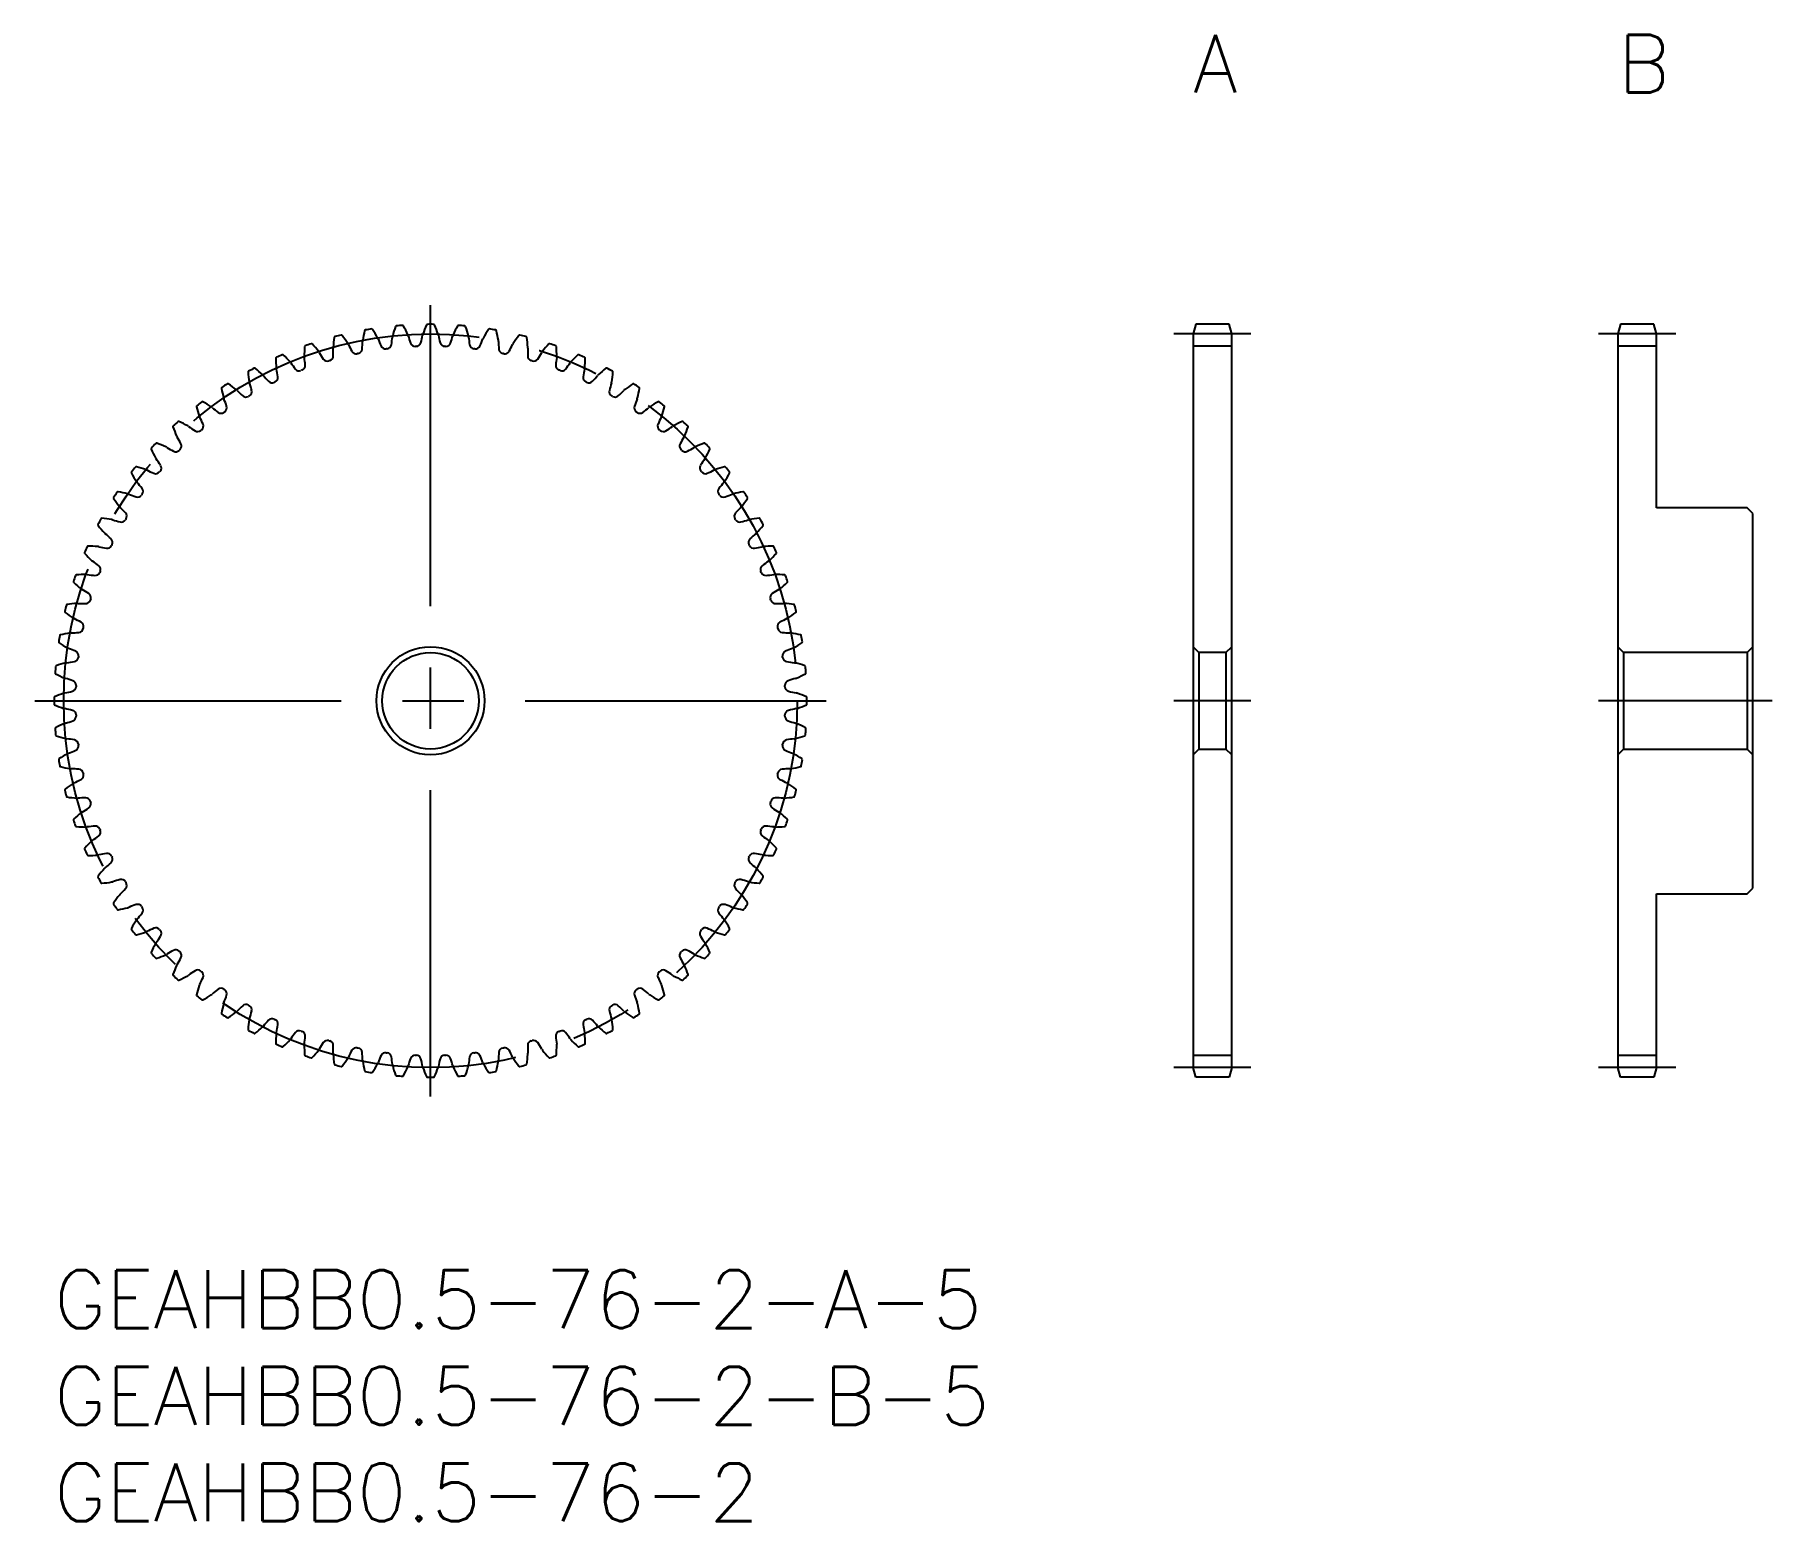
# Model space of a CAD drawing. Extents: x -1 to 89, y -13 to 64.
import ezdxf

# ---------------------------------------------------------------- set-up
doc = ezdxf.new("R2010")
doc.units = 0
doc.header["$LTSCALE"] = 0.5
doc.linetypes.add('CENTER', pattern=[50.8, 31.75, -6.35, 6.35, -6.35])
for name, color, linetype in [('MSM_CENTER', 1, 'CENTER'), ('MSM_CONTINUOUS', 7, 'CONTINUOUS'), ('MSM_PART_NUMBER', 7, 'CONTINUOUS')]:
    doc.layers.add(name, color=color, linetype=linetype)
doc.styles.get("Standard").update_dxf_attribs({"font": 'txt.shx', "height": 3, "bigfont": 'bigfont.shx'})

# ---------------------------------------------------------------- blocks, each defined once
blk = doc.blocks.new('*U2')
at = {"layer": 'MSM_PART_NUMBER'}
blk.add_text('GEAHBB0.5-76-2-A-5', height=3, dxfattribs=at).set_placement((0, -3))
blk = doc.blocks.new('*U3')
at = {"layer": 'MSM_PART_NUMBER'}
blk.add_text('GEAHBB0.5-76-2-B-5', height=3, dxfattribs=at).set_placement((0, -8))
blk = doc.blocks.new('*U4')
at = {"layer": 'MSM_PART_NUMBER'}
blk.add_text('GEAHBB0.5-76-2', height=3, dxfattribs=at).set_placement((0, -13))
blk = doc.blocks.new('*U5')
at = {"layer": 'MSM_PART_NUMBER'}
blk.add_text('A', height=3, dxfattribs=at).set_placement((59, 61))
blk = doc.blocks.new('*U6')
at = {"layer": 'MSM_PART_NUMBER'}
blk.add_text('B', height=3, dxfattribs=at).set_placement((81, 61))

msp = doc.modelspace()

# ---------------------------------------------------------------- linework, layer by layer
at = {"layer": 'MSM_CENTER'}
for p, q in [((19.5, 9), (19.5, 50)), ((62, 48.5), (58, 48.5)), ((84, 48.5), (80, 48.5)), ((-1, 29.5), (40, 29.5)), ((62, 29.5), (58, 29.5)), ((89, 29.5), (80, 29.5)), ((62, 10.5), (58, 10.5)), ((84, 10.5), (80, 10.5))]:
    msp.add_line(p, q, dxfattribs=at)
msp.add_circle((19.5, 29.5), 19, dxfattribs=at)
at = {"layer": 'MSM_CONTINUOUS'}
for p, q in [((59.134, 49), (59, 48.5)), ((60.866, 49), (59.134, 49)), ((61, 48.5), (60.866, 49)), ((81.134, 49), (81, 48.5)), ((82.866, 49), (81.134, 49)), ((83, 48.5), (82.866, 49)), ((59, 48.5), (59, 10.5)), ((61, 47.875), (59, 47.875)), ((61, 10.5), (61, 48.5)), ((81, 48.5), (81, 10.5)), ((83, 47.875), (81, 47.875)), ((83, 39.5), (83, 48.5)), ((87.7, 39.5), (83, 39.5)), ((88, 39.2), (87.7, 39.5)), ((88, 19.8), (88, 39.2)), ((59, 32.3), (59.3, 32)), ((59.3, 32), (59.3, 27)), ((60.7, 32), (59.3, 32)), ((60.7, 32), (61, 32.3)), ((60.7, 32), (60.7, 27)), ((81, 32.3), (81.3, 32)), ((81.3, 32), (81.3, 27)), ((87.7, 32), (81.3, 32)), ((87.7, 32), (88, 32.3)), ((87.7, 32), (87.7, 27)), ((59.3, 27), (59, 26.7)), ((59.3, 27), (60.7, 27)), ((61, 26.7), (60.7, 27)), ((81.3, 27), (81, 26.7)), ((81.3, 27), (87.7, 27)), ((88, 26.7), (87.7, 27)), ((83, 10.5), (83, 19.5)), ((83, 19.5), (87.7, 19.5)), ((87.7, 19.5), (88, 19.8)), ((61, 11.125), (59, 11.125)), ((83, 11.125), (81, 11.125)), ((59.134, 10), (59, 10.5)), ((60.866, 10), (59.134, 10)), ((61, 10.5), (60.866, 10)), ((81.134, 10), (81, 10.5)), ((82.866, 10), (81.134, 10)), ((83, 10.5), (82.866, 10))]:
    msp.add_line(p, q, dxfattribs=at)
for radius in [2.8, 2.5]:
    msp.add_circle((19.5, 29.5), radius, dxfattribs=at)
for centre, radius, start, end in [((22.235, 47.144), 6.333, 166.06751, 170.6579), ((16.137, 48.657), 0.05, 99.95703, 166.06753), ((19.5, 29.5), 19.5, 98.99034, 99.95703), ((16.461, 48.711), 0.05, 32.87986, 98.99034), ((11.184, 45.3), 6.333, 28.28947, 32.87986), ((23.683, 46.858), 6.333, 161.33067, 165.92105), ((17.73, 48.869), 0.05, 95.22019, 161.33068), ((19.5, 29.5), 19.5, 94.2535, 95.22019), ((18.057, 48.896), 0.05, 28.14302, 94.2535), ((12.517, 45.933), 6.333, 23.55263, 28.14302), ((25.102, 46.453), 6.333, 156.59382, 161.18421), ((19.336, 48.949), 0.05, 90.48335, 156.59384), ((19.5, 29.5), 19.5, 89.51665, 90.48335), ((19.664, 48.949), 0.05, 23.40618, 89.51665), ((13.898, 46.453), 6.333, 18.81579, 23.40618), ((26.483, 45.933), 6.333, 151.85698, 156.44737), ((20.943, 48.896), 0.05, 85.7465, 151.85698), ((19.5, 29.5), 19.5, 84.77981, 85.7465), ((21.27, 48.869), 0.05, 18.66933, 84.77981), ((15.317, 46.858), 6.333, 14.07895, 18.66933), ((27.816, 45.3), 6.333, 147.12014, 151.71053), ((22.539, 48.711), 0.05, 81.00928, 147.12014), ((19.5, 29.5), 19.5, 80.04297, 81.00966), ((22.863, 48.657), 0.05, 13.93249, 80.04297), ((16.765, 47.144), 6.333, 9.3421, 13.93249), ((19.294, 47.354), 6.333, 175.54119, 180.13158), ((13.03, 47.842), 0.05, 109.43071, 175.54121), ((19.5, 29.5), 19.5, 108.46402, 109.43071), ((13.34, 47.949), 0.05, 42.35354, 108.46402), ((8.697, 43.716), 6.333, 37.76316, 42.35354), ((14.87, 47.785), 0.415, 175.39474, 183.46962), ((20.769, 47.31), 6.333, 170.80435, 175.39474), ((8.62, 47.411), 5.846, 359.46948, 3.41663), ((14.566, 48.314), 0.05, 104.69349, 170.80436), ((19.5, 29.5), 19.5, 103.72718, 104.69387), ((14.885, 48.394), 0.05, 37.6167, 103.72718), ((9.907, 44.559), 6.333, 33.02632, 37.6167), ((14.87, 47.785), 0.415, 24.95143, 33.02632), ((20.544, 50.431), 5.846, 205.00442, 208.95157), ((15.709, 47.735), 0.25, 281.74559, 354.73264), ((10.136, 48.249), 5.846, 354.73264, 358.67979), ((16.395, 48.105), 0.415, 170.6579, 178.73278), ((16.395, 48.105), 0.415, 20.21459, 28.28947), ((22.269, 50.273), 5.846, 200.26758, 204.21473), ((17.165, 47.978), 0.25, 204.21472, 277.20177), ((19.5, 29.5), 18.375, 97.00875, 97.20177), ((17.227, 47.986), 0.25, 277.00875, 349.99579), ((11.716, 48.958), 5.846, 349.99579, 353.94295), ((17.942, 48.298), 0.415, 165.92105, 173.99594), ((17.942, 48.298), 0.415, 15.47775, 23.55263), ((23.975, 49.974), 5.846, 195.53074, 199.47789), ((18.699, 48.108), 0.25, 199.47788, 272.46493), ((19.5, 29.5), 18.375, 92.27191, 92.46493), ((18.762, 48.11), 0.25, 272.27191, 345.25895), ((13.35, 49.534), 5.846, 345.25895, 349.2061), ((19.5, 48.362), 0.415, 161.18421, 169.2591), ((19.5, 48.362), 0.415, 10.7409, 18.81579), ((25.65, 49.534), 5.846, 190.7939, 194.74105), ((20.238, 48.11), 0.25, 194.74106, 267.72809), ((19.5, 29.5), 18.375, 87.53507, 87.72809), ((20.301, 48.108), 0.25, 267.53503, 340.52214), ((15.025, 49.974), 5.846, 340.52211, 344.46926), ((21.058, 48.298), 0.415, 156.44737, 164.52225), ((21.058, 48.298), 0.415, 6.00406, 14.07895), ((27.284, 48.958), 5.846, 186.05705, 190.00421), ((21.773, 47.986), 0.25, 190.00418, 262.99125), ((19.5, 29.5), 18.375, 82.79823, 82.99125), ((21.835, 47.978), 0.25, 262.79819, 335.78529), ((16.731, 50.273), 5.846, 335.78527, 339.73242), ((22.605, 48.105), 0.415, 151.71053, 159.78541), ((22.605, 48.105), 0.415, 1.26722, 9.3421), ((28.864, 48.249), 5.846, 181.32021, 185.26736), ((23.291, 47.735), 0.25, 185.26734, 258.25441), ((18.456, 50.431), 5.846, 331.04843, 334.99558), ((24.13, 47.785), 0.415, 146.97368, 155.04857), ((29.093, 44.559), 6.333, 142.3833, 146.97368), ((24.115, 48.394), 0.05, 76.27243, 142.3833), ((19.5, 29.5), 19.5, 75.30613, 76.27282), ((24.434, 48.314), 0.05, 9.19565, 75.30613), ((18.231, 47.31), 6.333, 4.60526, 9.19565), ((30.38, 47.411), 5.846, 176.58337, 180.53052), ((24.13, 47.785), 0.415, 356.53038, 4.60526), ((30.303, 43.716), 6.333, 137.64646, 142.23684), ((25.66, 47.949), 0.05, 71.53598, 137.64646), ((19.5, 29.5), 19.5, 70.56929, 71.53598), ((25.97, 47.842), 0.05, 4.45881, 70.56929), ((19.706, 47.354), 6.333, 359.86842, 4.45881), ((11.537, 47.245), 0.05, 114.16756, 180.27805), ((17.82, 47.276), 6.333, 180.27803, 184.86842), ((19.5, 29.5), 19.5, 113.20086, 114.16756), ((11.838, 47.377), 0.05, 47.09039, 113.20086), ((7.56, 42.775), 6.333, 42.5, 47.09039), ((11.923, 46.773), 0.415, 34.42511, 42.5), ((17.085, 50.317), 5.846, 214.47811, 218.42526), ((12.759, 46.862), 0.25, 291.21928, 4.20632), ((13.375, 47.34), 0.415, 180.13158, 188.20646), ((7.178, 46.452), 5.846, 4.20632, 8.15347), ((13.375, 47.34), 0.415, 29.68827, 37.76316), ((18.812, 50.446), 5.846, 209.74126, 213.68842), ((14.156, 47.342), 0.25, 213.6884, 286.67546), ((19.5, 29.5), 18.375, 106.48244, 106.67546), ((14.216, 47.36), 0.25, 286.48244, 359.46948), ((15.647, 47.722), 0.25, 208.95156, 281.93862), ((19.5, 29.5), 18.375, 101.74559, 101.93862), ((19.5, 29.5), 18.375, 78.06138, 78.25441), ((23.353, 47.722), 0.25, 258.06135, 331.04845), ((24.784, 47.36), 0.25, 180.5305, 253.51756), ((19.5, 29.5), 18.375, 73.32454, 73.51756), ((24.844, 47.342), 0.25, 253.3245, 326.31158), ((20.188, 50.446), 5.846, 326.31158, 330.25874), ((25.625, 47.34), 0.415, 142.23684, 150.31173), ((26.241, 46.862), 0.25, 175.79366, 248.78072), ((31.822, 46.452), 5.846, 171.84653, 175.79368), ((25.625, 47.34), 0.415, 351.79354, 359.86842), ((21.915, 50.317), 5.846, 321.57474, 325.52189), ((27.077, 46.773), 0.415, 137.5, 145.57489), ((31.44, 42.775), 6.333, 132.90961, 137.5), ((27.162, 47.377), 0.05, 66.79914, 132.9096), ((19.5, 29.5), 19.5, 65.83244, 66.79914), ((27.463, 47.245), 0.05, 359.72197, 65.83244), ((21.18, 47.276), 6.333, 355.13158, 359.72197), ((19.5, 29.5), 19.5, 122.67455, 123.64124), ((9, 45.872), 0.05, 56.56407, 122.67455), ((5.537, 40.629), 6.333, 51.97368, 56.56407), ((10.099, 46.527), 0.05, 118.9044, 185.0149), ((16.358, 47.076), 6.333, 185.01488, 189.60526), ((19.5, 29.5), 19.5, 117.93771, 118.9044), ((10.523, 46.089), 0.415, 189.60526, 197.68015), ((4.556, 44.192), 5.846, 13.68, 17.62716), ((10.387, 46.683), 0.05, 51.82723, 117.93771), ((6.504, 41.744), 6.333, 47.23684, 51.82723), ((10.523, 46.089), 0.415, 39.16196, 47.23684), ((15.374, 50.047), 5.846, 219.21495, 223.1621), ((11.292, 46.219), 0.25, 223.16209, 296.14914), ((19.5, 29.5), 18.375, 115.95612, 116.14914), ((11.348, 46.246), 0.25, 295.95612, 8.94316), ((11.923, 46.773), 0.415, 184.86842, 192.94331), ((5.82, 45.376), 5.846, 8.94316, 12.89032), ((12.7, 46.839), 0.25, 218.42525, 291.4123), ((19.5, 29.5), 18.375, 111.21928, 111.4123), ((19.5, 29.5), 18.375, 68.5877, 68.78072), ((26.3, 46.839), 0.25, 248.58766, 321.57477), ((27.652, 46.246), 0.25, 171.05681, 244.04388), ((33.18, 45.376), 5.846, 167.10968, 171.05684), ((27.077, 46.773), 0.415, 347.05669, 355.13158), ((19.5, 29.5), 18.375, 63.85086, 64.04388), ((27.708, 46.219), 0.25, 243.85082, 316.83793), ((23.626, 50.047), 5.846, 316.8379, 320.78505), ((28.477, 46.089), 0.415, 132.76316, 140.83804), ((32.496, 41.744), 6.333, 128.17277, 132.76316), ((28.613, 46.683), 0.05, 62.06191, 128.17276), ((19.5, 29.5), 19.5, 61.0956, 62.06229), ((34.444, 44.192), 5.846, 162.37284, 166.32), ((28.477, 46.089), 0.415, 342.31985, 350.39474), ((22.642, 47.076), 6.333, 350.39474, 354.98512), ((28.901, 46.527), 0.05, 354.98512, 61.0956), ((33.463, 40.629), 6.333, 123.43593, 128.02632), ((30, 45.872), 0.05, 57.32506, 123.43593), ((19.5, 29.5), 19.5, 56.35876, 57.32545), ((8.725, 45.693), 0.05, 123.64124, 189.75173), ((14.917, 46.757), 6.333, 189.75172, 194.34211), ((9.183, 45.291), 0.415, 194.34211, 202.41699), ((3.393, 42.908), 5.846, 18.41685, 22.364), ((9.183, 45.291), 0.415, 43.8988, 51.97368), ((13.691, 49.636), 5.846, 223.95179, 227.89894), ((9.939, 45.484), 0.25, 227.89893, 300.88598), ((19.5, 29.5), 18.375, 120.69296, 120.88598), ((9.993, 45.516), 0.25, 300.69296, 13.68), ((29.007, 45.516), 0.25, 166.31997, 239.30704), ((19.5, 29.5), 18.375, 59.11402, 59.30704), ((29.061, 45.484), 0.25, 239.11398, 312.10106), ((25.309, 49.636), 5.846, 312.10106, 316.04821), ((29.817, 45.291), 0.415, 128.02632, 136.1012), ((35.607, 42.908), 5.846, 157.636, 161.58315), ((29.817, 45.291), 0.415, 337.58301, 345.65789), ((24.083, 46.757), 6.333, 345.65789, 350.24828), ((30.275, 45.693), 0.05, 350.24828, 56.35876), ((7.425, 44.747), 0.05, 128.37808, 194.48857), ((13.508, 46.319), 6.333, 194.48856, 199.07895), ((19.5, 29.5), 19.5, 127.41139, 128.37808), ((7.915, 44.385), 0.415, 199.07895, 207.15383), ((2.341, 41.532), 5.846, 23.15369, 27.10084), ((7.683, 44.949), 0.05, 61.30091, 127.41139), ((4.666, 39.438), 6.333, 56.71053, 61.30091), ((7.915, 44.385), 0.415, 48.63564, 56.71053), ((12.048, 49.087), 5.846, 228.68863, 232.63579), ((8.652, 44.64), 0.25, 232.63577, 305.62283), ((19.5, 29.5), 18.375, 125.42981, 125.62283), ((8.703, 44.676), 0.25, 305.42981, 18.41685), ((30.297, 44.676), 0.25, 161.58313, 234.57019), ((19.5, 29.5), 18.375, 54.37717, 54.57019), ((30.348, 44.64), 0.25, 234.37714, 307.36424), ((26.952, 49.087), 5.846, 307.36422, 311.31137), ((31.085, 44.385), 0.415, 123.28947, 131.36436), ((34.334, 39.438), 6.333, 118.69909, 123.28947), ((36.659, 41.532), 5.846, 152.89916, 156.84631), ((31.317, 44.949), 0.05, 52.58861, 118.69909), ((19.5, 29.5), 19.5, 51.62192, 52.58861), ((31.085, 44.385), 0.415, 332.84617, 340.92105), ((25.492, 46.319), 6.333, 340.92105, 345.51144), ((31.575, 44.747), 0.05, 345.51144, 51.62192), ((6.207, 43.698), 0.05, 133.11492, 199.2254), ((12.14, 45.767), 6.333, 199.2254, 203.81579), ((19.5, 29.5), 19.5, 132.14823, 133.11492), ((6.725, 43.377), 0.415, 203.81579, 211.89067), ((6.448, 43.92), 0.05, 66.03776, 132.14823), ((3.896, 38.179), 6.333, 61.44737, 66.03776), ((6.725, 43.377), 0.415, 53.37248, 61.44737), ((10.456, 48.405), 5.846, 233.42547, 237.37263), ((7.439, 43.692), 0.25, 237.37261, 310.35967), ((19.5, 29.5), 18.375, 130.16665, 130.35967), ((7.487, 43.733), 0.25, 310.16665, 23.15369), ((31.513, 43.733), 0.25, 156.84629, 229.83335), ((19.5, 29.5), 18.375, 49.64033, 49.83335), ((31.561, 43.692), 0.25, 229.6403, 302.62737), ((28.544, 48.405), 5.846, 302.62737, 306.57453), ((32.275, 43.377), 0.415, 118.55263, 126.62752), ((35.104, 38.179), 6.333, 113.96224, 118.55263), ((32.552, 43.92), 0.05, 47.85138, 113.96224), ((19.5, 29.5), 19.5, 46.88508, 47.85177), ((32.275, 43.377), 0.415, 328.10933, 336.18421), ((26.86, 45.767), 6.333, 336.18421, 340.7746), ((32.793, 43.698), 0.05, 340.7746, 46.88508), ((5.08, 42.552), 0.05, 137.85177, 203.96226), ((10.821, 45.104), 6.333, 203.96224, 208.55263), ((19.5, 29.5), 19.5, 136.88508, 137.85177), ((5.302, 42.793), 0.05, 70.7746, 136.88508), ((3.233, 36.86), 6.333, 66.18421, 70.7746), ((5.623, 42.275), 0.415, 58.10933, 66.18421), ((8.926, 47.594), 5.846, 238.16232, 242.10947), ((6.308, 42.648), 0.25, 242.10946, 315.09651), ((1.406, 40.074), 5.846, 27.89053, 31.83768), ((19.5, 29.5), 18.375, 134.90349, 135.09651), ((6.352, 42.692), 0.25, 314.90348, 27.8905), ((32.648, 42.692), 0.25, 152.10945, 225.09651), ((37.594, 40.074), 5.846, 148.16232, 152.10947), ((19.5, 29.5), 18.375, 44.90349, 45.09651), ((32.692, 42.648), 0.25, 224.90345, 297.89053), ((30.074, 47.594), 5.846, 297.89053, 301.83768), ((33.377, 42.275), 0.415, 113.81579, 121.89067), ((35.767, 36.86), 6.333, 109.2254, 113.81579), ((33.698, 42.793), 0.05, 43.11492, 109.2254), ((19.5, 29.5), 19.5, 42.14823, 43.11492), ((28.179, 45.104), 6.333, 331.44737, 336.03776), ((33.92, 42.552), 0.05, 336.03776, 42.14823), ((19.5, 29.5), 19.5, 141.62192, 142.58861), ((4.253, 41.575), 0.05, 75.51144, 141.62192), ((2.681, 35.492), 6.333, 70.92105, 75.51144), ((4.615, 41.085), 0.415, 62.84617, 70.92105), ((7.468, 46.659), 5.846, 242.89916, 246.84631), ((5.623, 42.275), 0.415, 208.55263, 216.62752), ((0.595, 38.544), 5.846, 32.62737, 36.57453), ((5.308, 41.561), 0.25, 319.64032, 32.62734), ((33.692, 41.561), 0.25, 147.3726, 220.35967), ((38.405, 38.544), 5.846, 143.42547, 147.37263), ((33.377, 42.275), 0.415, 323.37248, 331.44737), ((31.532, 46.659), 5.846, 293.15369, 297.10084), ((34.385, 41.085), 0.415, 109.07895, 117.15383), ((36.319, 35.492), 6.333, 104.48856, 109.07895), ((34.747, 41.575), 0.05, 38.3777, 104.48856), ((19.5, 29.5), 19.5, 37.41139, 38.37808), ((4.051, 41.317), 0.05, 142.58861, 208.6991), ((9.562, 44.334), 6.333, 208.69909, 213.28947), ((4.615, 41.085), 0.415, 213.28947, 221.36436), ((-0.087, 36.952), 5.846, 37.36421, 41.31137), ((5.267, 41.513), 0.25, 246.8463, 319.83335), ((19.5, 29.5), 18.375, 139.64033, 139.83335), ((19.5, 29.5), 18.375, 40.16665, 40.35967), ((33.733, 41.513), 0.25, 220.16661, 293.15369), ((39.087, 36.952), 5.846, 138.68863, 142.63578), ((34.385, 41.085), 0.415, 318.63564, 326.71053), ((29.438, 44.334), 6.333, 326.71053, 331.30091), ((34.949, 41.317), 0.05, 331.30091, 37.41139), ((3.128, 40), 0.05, 147.32506, 213.43594), ((19.5, 29.5), 19.5, 146.35876, 147.32545), ((8.371, 43.463), 6.333, 213.43593, 218.02632), ((3.307, 40.275), 0.05, 80.24828, 146.35876), ((2.243, 34.083), 6.333, 75.65789, 80.24828), ((3.709, 39.817), 0.415, 67.58301, 75.6579), ((6.092, 45.607), 5.846, 247.636, 251.58315), ((4.324, 40.297), 0.25, 251.58314, 324.57019), ((19.5, 29.5), 18.375, 144.37717, 144.57019), ((4.36, 40.348), 0.25, 324.37717, 37.36421), ((34.64, 40.348), 0.25, 142.63576, 215.62283), ((19.5, 29.5), 18.375, 35.42981, 35.62283), ((34.676, 40.297), 0.25, 215.42977, 288.41685), ((32.908, 45.607), 5.846, 288.41685, 292.364), ((35.291, 39.817), 0.415, 104.34211, 112.41699), ((36.757, 34.083), 6.333, 99.75172, 104.34211), ((30.629, 43.463), 6.333, 321.97368, 326.56407), ((35.693, 40.275), 0.05, 33.64085, 99.75172), ((19.5, 29.5), 19.5, 32.67455, 33.64124), ((35.872, 40), 0.05, 326.56407, 32.67455), ((19.5, 29.5), 19.5, 151.0956, 152.06229), ((2.473, 38.901), 0.05, 84.98512, 151.0956), ((1.924, 32.642), 6.333, 80.39474, 84.98512), ((2.911, 38.477), 0.415, 72.31985, 80.39474), ((4.808, 44.444), 5.846, 252.37284, 256.32), ((3.709, 39.817), 0.415, 218.02632, 226.1012), ((-0.636, 35.309), 5.846, 42.10106, 46.04821), ((3.484, 39.007), 0.25, 256.31998, 329.30704), ((19.5, 29.5), 18.375, 149.11402, 149.30704), ((3.516, 39.061), 0.25, 329.11401, 42.10106), ((35.484, 39.061), 0.25, 137.89892, 210.88598), ((19.5, 29.5), 18.375, 30.69296, 30.88598), ((39.636, 35.309), 5.846, 133.95179, 137.89894), ((35.516, 39.007), 0.25, 210.69293, 283.68), ((34.192, 44.444), 5.846, 283.68, 287.62716), ((35.291, 39.817), 0.415, 313.8988, 321.97368), ((36.089, 38.477), 0.415, 99.60526, 107.68015), ((37.076, 32.642), 6.333, 95.01488, 99.60526), ((36.527, 38.901), 0.05, 28.90401, 95.01488), ((19.5, 29.5), 19.5, 27.93771, 28.9044), ((2.317, 38.613), 0.05, 152.06191, 218.17279), ((7.256, 42.496), 6.333, 218.17277, 222.76316), ((2.911, 38.477), 0.415, 222.76316, 230.83804), ((-1.047, 33.626), 5.846, 46.8379, 50.78505), ((2.781, 37.708), 0.25, 333.85085, 46.8379), ((36.219, 37.708), 0.25, 133.16208, 206.14914), ((40.047, 33.626), 5.846, 129.21495, 133.1621), ((36.089, 38.477), 0.415, 309.16196, 317.23684), ((31.744, 42.496), 6.333, 317.23684, 321.82723), ((36.683, 38.613), 0.05, 321.82723, 27.93771), ((1.623, 37.162), 0.05, 156.79914, 222.90963), ((19.5, 29.5), 19.5, 155.83244, 156.79914), ((6.225, 41.44), 6.333, 222.90961, 227.5), ((1.755, 37.463), 0.05, 89.72197, 155.83244), ((1.724, 31.18), 6.333, 85.13158, 89.72197), ((2.227, 37.077), 0.415, 77.05669, 85.13158), ((3.624, 43.18), 5.846, 257.10968, 261.05684), ((2.754, 37.652), 0.25, 261.05682, 334.04388), ((19.5, 29.5), 18.375, 153.85086, 154.04388), ((19.5, 29.5), 18.375, 25.95612, 26.14914), ((36.246, 37.652), 0.25, 205.95608, 278.94316), ((35.376, 43.18), 5.846, 278.94316, 282.89032), ((36.773, 37.077), 0.415, 94.86842, 102.94331), ((37.276, 31.18), 6.333, 90.27803, 94.86842), ((32.775, 41.44), 6.333, 312.5, 317.09039), ((37.245, 37.463), 0.05, 24.16717, 90.27803), ((19.5, 29.5), 19.5, 23.20086, 24.16756), ((37.377, 37.162), 0.05, 317.09039, 23.20086), ((1.158, 35.97), 0.05, 94.45881, 160.56929), ((1.646, 29.706), 6.333, 89.86842, 94.45881), ((1.66, 35.625), 0.415, 81.79354, 89.86842), ((2.548, 41.822), 5.846, 261.84653, 265.79368), ((2.227, 37.077), 0.415, 227.5, 235.57489), ((-1.317, 31.915), 5.846, 51.57474, 55.52189), ((2.138, 36.241), 0.25, 265.79366, 338.78072), ((2.161, 36.3), 0.25, 338.58769, 51.57474), ((19.5, 29.5), 18.375, 158.5877, 158.78072), ((36.839, 36.3), 0.25, 128.42524, 201.4123), ((19.5, 29.5), 18.375, 21.21928, 21.4123), ((36.862, 36.241), 0.25, 201.21924, 274.20632), ((40.317, 31.915), 5.846, 124.47811, 128.42526), ((36.452, 41.822), 5.846, 274.20632, 278.15347), ((36.773, 37.077), 0.415, 304.42511, 312.5), ((37.34, 35.625), 0.415, 90.13158, 98.20646), ((37.354, 29.706), 6.333, 85.54119, 90.13158), ((37.842, 35.97), 0.05, 19.43033, 85.54119), ((1.051, 35.66), 0.05, 161.53559, 227.64644), ((19.5, 29.5), 19.5, 160.56929, 161.53598), ((5.284, 40.303), 6.333, 227.64646, 232.23684), ((1.66, 35.625), 0.415, 232.23684, 240.31173), ((-1.446, 30.188), 5.846, 56.31158, 60.25874), ((40.446, 30.188), 5.846, 119.74126, 123.68842), ((37.34, 35.625), 0.415, 299.68827, 307.76316), ((33.716, 40.303), 6.333, 307.76316, 312.35354), ((19.5, 29.5), 19.5, 18.46402, 19.43071), ((37.949, 35.66), 0.05, 312.35354, 18.46402), ((19.5, 29.5), 19.5, 165.30613, 166.27282), ((0.686, 34.434), 0.05, 99.19565, 165.30613), ((1.69, 28.231), 6.333, 94.60526, 99.19565), ((1.215, 34.13), 0.415, 86.53038, 94.60527), ((1.589, 40.38), 5.846, 266.58337, 270.53052), ((1.64, 34.784), 0.25, 270.53051, 343.51756), ((1.658, 34.844), 0.25, 343.32453, 56.31158), ((19.5, 29.5), 18.375, 163.32454, 163.51756), ((37.342, 34.844), 0.25, 123.6884, 196.67546), ((19.5, 29.5), 18.375, 16.48244, 16.67546), ((37.36, 34.784), 0.25, 196.4824, 269.46948), ((37.411, 40.38), 5.846, 269.46948, 273.41663), ((37.785, 34.13), 0.415, 85.39474, 93.46962), ((37.31, 28.231), 6.333, 80.80435, 85.39474), ((38.314, 34.434), 0.05, 14.69349, 80.80435), ((19.5, 29.5), 19.5, 13.72718, 14.69387), ((0.606, 34.115), 0.05, 166.27243, 232.38328), ((4.441, 39.093), 6.333, 232.3833, 236.97368), ((1.215, 34.13), 0.415, 236.97368, 245.04857), ((-1.431, 28.456), 5.846, 61.04842, 64.99558), ((1.278, 33.353), 0.25, 348.06137, 61.04842), ((19.5, 29.5), 18.375, 168.06138, 168.25441), ((37.722, 33.353), 0.25, 118.95156, 191.93869), ((19.5, 29.5), 18.375, 11.74559, 11.93862), ((40.431, 28.456), 5.846, 115.00442, 118.95157), ((37.785, 34.13), 0.415, 294.95143, 303.02632), ((34.559, 39.093), 6.333, 303.02632, 307.6167), ((38.394, 34.115), 0.05, 307.6167, 13.72718), ((0.289, 32.539), 0.05, 171.00928, 237.12012), ((19.5, 29.5), 19.5, 170.04297, 171.00966), ((3.7, 37.816), 6.333, 237.12014, 241.71053), ((0.343, 32.863), 0.05, 103.93249, 170.04297), ((1.856, 26.765), 6.333, 99.3421, 103.93249), ((0.895, 32.605), 0.415, 91.26722, 99.34211), ((0.751, 38.864), 5.846, 271.32021, 275.26736), ((1.265, 33.291), 0.25, 275.26735, 348.25441), ((37.735, 33.291), 0.25, 191.74556, 264.73264), ((38.249, 38.864), 5.846, 264.73264, 268.67979), ((38.105, 32.605), 0.415, 80.6579, 88.73278), ((37.144, 26.765), 6.333, 76.06751, 80.6579), ((35.3, 37.816), 6.333, 298.28947, 302.87986), ((38.657, 32.863), 0.05, 9.95664, 76.06751), ((19.5, 29.5), 19.5, 8.99034, 9.95703), ((38.711, 32.539), 0.05, 302.87986, 8.99034), ((0.042, 37.284), 5.846, 276.05705, 280.00421), ((0.895, 32.605), 0.415, 241.71053, 249.78541), ((-1.273, 26.731), 5.846, 65.78527, 69.73242), ((1.014, 31.773), 0.25, 280.00419, 352.99125), ((1.022, 31.835), 0.25, 352.79821, 65.78527), ((19.5, 29.5), 18.375, 172.79823, 172.99125), ((37.978, 31.835), 0.25, 114.21471, 187.20177), ((19.5, 29.5), 18.375, 7.00875, 7.20177), ((37.986, 31.773), 0.25, 187.00872, 259.99579), ((40.273, 26.731), 5.846, 110.26758, 114.21473), ((38.958, 37.284), 5.846, 259.99579, 263.94295), ((38.105, 32.605), 0.415, 290.21459, 298.28947), ((19.5, 29.5), 19.5, 174.77981, 175.7465), ((0.104, 30.943), 0.05, 175.74612, 241.85696), ((3.067, 36.483), 6.333, 241.85698, 246.44737), ((0.131, 31.27), 0.05, 108.66933, 174.77981), ((2.142, 25.317), 6.333, 104.07895, 108.66933), ((0.702, 31.058), 0.415, 246.44737, 254.52225), ((-0.974, 25.025), 5.846, 70.52211, 74.46926), ((0.702, 31.058), 0.415, 96.00406, 104.07895), ((39.974, 25.025), 5.846, 105.53074, 109.47789), ((38.298, 31.058), 0.415, 75.92105, 83.99594), ((36.858, 25.317), 6.333, 71.33067, 75.92105), ((38.298, 31.058), 0.415, 285.47775, 293.55263), ((35.933, 36.483), 6.333, 293.55263, 298.14302), ((38.869, 31.27), 0.05, 5.2198, 71.33067), ((19.5, 29.5), 19.5, 4.2535, 5.22019), ((38.896, 30.943), 0.05, 298.14302, 4.2535), ((0.051, 29.664), 0.05, 113.40618, 179.51665), ((2.547, 23.898), 6.333, 108.81579, 113.40618), ((0.638, 29.5), 0.415, 100.7409, 108.81579), ((-0.534, 35.65), 5.846, 280.7939, 284.74105), ((0.89, 30.238), 0.25, 284.74103, 357.72809), ((0.892, 30.301), 0.25, 357.53505, 70.52211), ((19.5, 29.5), 18.375, 177.53507, 177.72809), ((38.108, 30.301), 0.25, 109.47787, 182.46501), ((19.5, 29.5), 18.375, 2.27191, 2.46493), ((38.11, 30.238), 0.25, 182.27188, 255.25895), ((39.534, 35.65), 5.846, 255.25895, 259.2061), ((38.362, 29.5), 0.415, 71.18421, 79.2591), ((36.453, 23.898), 6.333, 66.59382, 71.18421), ((38.949, 29.664), 0.05, 0.48296, 66.59382), ((19.5, 29.5), 19.5, 179.51665, 180.48335), ((0.051, 29.336), 0.05, 180.48296, 246.5938), ((2.547, 35.102), 6.333, 246.59382, 251.18421), ((0.638, 29.5), 0.415, 251.18421, 259.2591), ((-0.534, 23.35), 5.846, 75.25895, 79.2061), ((0.89, 28.762), 0.25, 2.27189, 75.25895), ((38.11, 28.762), 0.25, 104.74103, 177.72817), ((39.534, 23.35), 5.846, 100.7939, 104.74105), ((38.362, 29.5), 0.415, 280.7409, 288.81579), ((36.453, 35.102), 6.333, 288.81579, 293.40618), ((38.949, 29.336), 0.05, 293.40618, 359.51665), ((19.5, 29.5), 19.5, 359.51665, 0.48335), ((0.104, 28.057), 0.05, 118.14302, 184.2535), ((19.5, 29.5), 19.5, 184.2535, 185.22019), ((3.067, 22.517), 6.333, 113.55263, 118.14302), ((0.702, 27.942), 0.415, 105.47775, 113.55263), ((-0.974, 33.975), 5.846, 285.53074, 289.47789), ((0.892, 28.699), 0.25, 289.47788, 2.46493), ((19.5, 29.5), 18.375, 182.27191, 182.46493), ((19.5, 29.5), 18.375, 357.53507, 357.72809), ((38.108, 28.699), 0.25, 177.53503, 250.52211), ((39.974, 33.975), 5.846, 250.52211, 254.46926), ((38.298, 27.942), 0.415, 66.44737, 74.52225), ((35.933, 22.517), 6.333, 61.85698, 66.44737), ((19.5, 29.5), 19.5, 354.77981, 355.7465), ((38.896, 28.057), 0.05, 355.74612, 61.85698), ((0.131, 27.73), 0.05, 185.2198, 251.33064), ((2.142, 33.683), 6.333, 251.33067, 255.92105), ((0.702, 27.942), 0.415, 255.92105, 263.99594), ((0.042, 21.716), 5.846, 79.99579, 83.94295), ((1.014, 27.227), 0.25, 7.00873, 79.99579), ((1.022, 27.165), 0.25, 294.21472, 7.20177), ((19.5, 29.5), 18.375, 187.00875, 187.20177), ((37.978, 27.165), 0.25, 172.79819, 245.78527), ((19.5, 29.5), 18.375, 352.79823, 352.99125), ((37.986, 27.227), 0.25, 100.00419, 172.99132), ((38.958, 21.716), 5.846, 96.05705, 100.00421), ((38.298, 27.942), 0.415, 276.00406, 284.07895), ((36.858, 33.683), 6.333, 284.07895, 288.66933), ((38.869, 27.73), 0.05, 288.66933, 354.77981), ((0.289, 26.461), 0.05, 122.87986, 188.99034), ((19.5, 29.5), 19.5, 188.99034, 189.95703), ((3.7, 21.184), 6.333, 118.28947, 122.87986), ((0.343, 26.137), 0.05, 189.95664, 256.06748), ((0.895, 26.395), 0.415, 110.21459, 118.28947), ((-1.273, 32.269), 5.846, 290.26758, 294.21473), ((40.273, 32.269), 5.846, 245.78527, 249.73242), ((38.105, 26.395), 0.415, 61.71053, 69.78541), ((35.3, 21.184), 6.333, 57.12014, 61.71053), ((38.657, 26.137), 0.05, 283.93249, 350.04297), ((19.5, 29.5), 19.5, 350.04297, 351.00966), ((38.711, 26.461), 0.05, 351.00928, 57.12014), ((1.856, 32.235), 6.333, 256.06751, 260.6579), ((4.441, 19.907), 6.333, 123.02632, 127.6167), ((0.895, 26.395), 0.415, 260.6579, 268.73278), ((0.751, 20.136), 5.846, 84.73264, 88.67979), ((1.215, 24.87), 0.415, 114.95143, 123.02632), ((-1.431, 30.544), 5.846, 295.00442, 298.95157), ((1.265, 25.709), 0.25, 11.74558, 84.73264), ((1.278, 25.647), 0.25, 298.95156, 11.93862), ((19.5, 29.5), 18.375, 191.74559, 191.93862), ((37.722, 25.647), 0.25, 168.06135, 241.04842), ((19.5, 29.5), 18.375, 348.06138, 348.25441), ((37.735, 25.709), 0.25, 95.26734, 168.25448), ((40.431, 30.544), 5.846, 241.04842, 244.99558), ((38.249, 20.136), 5.846, 91.32021, 95.26736), ((37.785, 24.87), 0.415, 56.97368, 65.04857), ((34.559, 19.907), 6.333, 52.3833, 56.97368), ((38.105, 26.395), 0.415, 271.26722, 279.3421), ((37.144, 32.235), 6.333, 279.3421, 283.93249), ((0.606, 24.885), 0.05, 127.6167, 193.72718), ((19.5, 29.5), 19.5, 193.72718, 194.69387), ((0.686, 24.566), 0.05, 194.69349, 260.80432), ((1.69, 30.769), 6.333, 260.80435, 265.39474), ((1.215, 24.87), 0.415, 265.39474, 273.46962), ((1.589, 18.62), 5.846, 89.46948, 93.41663), ((1.64, 24.216), 0.25, 16.48241, 89.46948), ((37.36, 24.216), 0.25, 90.5305, 163.51764), ((37.411, 18.62), 5.846, 86.58337, 90.53052), ((37.785, 24.87), 0.415, 266.53038, 274.60526), ((37.31, 30.769), 6.333, 274.60526, 279.19565), ((38.314, 24.566), 0.05, 279.19565, 345.30613), ((19.5, 29.5), 19.5, 345.30613, 346.27282), ((38.394, 24.885), 0.05, 346.27282, 52.3833), ((5.284, 18.697), 6.333, 127.76316, 132.35354), ((1.66, 23.375), 0.415, 119.68827, 127.76316), ((-1.446, 28.812), 5.846, 299.74126, 303.68842), ((1.658, 24.156), 0.25, 303.6884, 16.67546), ((19.5, 29.5), 18.375, 196.48244, 196.67546), ((37.342, 24.156), 0.25, 163.32451, 236.31158), ((19.5, 29.5), 18.375, 343.32454, 343.51756), ((40.446, 28.812), 5.846, 236.31158, 240.25874), ((37.34, 23.375), 0.415, 52.23684, 60.31173), ((33.716, 18.697), 6.333, 47.64646, 52.23684), ((1.051, 23.34), 0.05, 132.35354, 198.46402), ((19.5, 29.5), 19.5, 198.46402, 199.43071), ((1.158, 23.03), 0.05, 199.43033, 265.54117), ((1.646, 29.294), 6.333, 265.54119, 270.13158), ((1.66, 23.375), 0.415, 270.13158, 278.20646), ((2.548, 17.178), 5.846, 94.20632, 98.15347), ((-1.317, 27.085), 5.846, 304.47811, 308.42526), ((2.138, 22.759), 0.25, 21.21926, 94.20632), ((2.161, 22.7), 0.25, 308.42524, 21.4123), ((19.5, 29.5), 18.375, 201.21928, 201.4123), ((36.839, 22.7), 0.25, 158.58767, 231.57474), ((19.5, 29.5), 18.375, 338.5877, 338.78072), ((36.862, 22.759), 0.25, 85.79366, 158.78072), ((40.317, 27.085), 5.846, 231.57474, 235.52189), ((36.452, 17.178), 5.846, 81.84653, 85.79368), ((37.34, 23.375), 0.415, 261.79354, 269.86842), ((37.354, 29.294), 6.333, 269.86842, 274.45881), ((37.842, 23.03), 0.05, 274.45881, 340.56929), ((19.5, 29.5), 19.5, 340.56929, 341.53598), ((37.949, 23.34), 0.05, 341.53559, 47.64646), ((1.623, 21.838), 0.05, 137.09039, 203.20086), ((19.5, 29.5), 19.5, 203.20086, 204.16756), ((6.225, 17.56), 6.333, 132.5, 137.09039), ((2.227, 21.923), 0.415, 124.42511, 132.5), ((36.773, 21.923), 0.415, 47.5, 55.57489), ((32.775, 17.56), 6.333, 42.90961, 47.5), ((19.5, 29.5), 19.5, 335.83244, 336.79913), ((37.377, 21.838), 0.05, 336.79875, 42.90961), ((1.755, 21.537), 0.05, 204.16717, 270.27801), ((1.724, 27.82), 6.333, 270.27803, 274.86842), ((2.227, 21.923), 0.415, 274.86842, 282.94331), ((7.256, 16.504), 6.333, 137.23684, 141.82723), ((3.624, 15.82), 5.846, 98.94316, 102.89032), ((2.911, 20.523), 0.415, 129.16196, 137.23684), ((-1.047, 25.374), 5.846, 309.21495, 313.1621), ((2.754, 21.348), 0.25, 25.9561, 98.94316), ((2.781, 21.292), 0.25, 313.16208, 26.14914), ((19.5, 29.5), 18.375, 205.95612, 206.14914), ((36.219, 21.292), 0.25, 153.85083, 226.8379), ((19.5, 29.5), 18.375, 333.85086, 334.04388), ((36.246, 21.348), 0.25, 81.05682, 154.04388), ((40.047, 25.374), 5.846, 226.8379, 230.78505), ((35.376, 15.82), 5.846, 77.10968, 81.05684), ((36.089, 20.523), 0.415, 42.76316, 50.83804), ((31.744, 16.504), 6.333, 38.17277, 42.76316), ((36.773, 21.923), 0.415, 257.05669, 265.13158), ((37.276, 27.82), 6.333, 265.13158, 269.72197), ((37.245, 21.537), 0.05, 269.72197, 335.83244), ((2.317, 20.387), 0.05, 141.82723, 207.93771), ((19.5, 29.5), 19.5, 207.93771, 208.9044), ((2.473, 20.099), 0.05, 208.90401, 275.01485), ((1.924, 26.358), 6.333, 275.01488, 279.60526), ((2.911, 20.523), 0.415, 279.60526, 287.68015), ((4.808, 14.556), 5.846, 103.68, 107.62716), ((3.484, 19.993), 0.25, 30.69294, 103.68), ((19.5, 29.5), 18.375, 210.69296, 210.88598), ((3.516, 19.939), 0.25, 317.89892, 30.88598), ((35.484, 19.939), 0.25, 149.11399, 222.10106), ((19.5, 29.5), 18.375, 329.11402, 329.30704), ((35.516, 19.993), 0.25, 76.31997, 149.30711), ((34.192, 14.556), 5.846, 72.37284, 76.32), ((36.089, 20.523), 0.415, 252.31985, 260.39473), ((37.076, 26.358), 6.333, 260.39474, 264.98512), ((36.527, 20.099), 0.05, 264.98512, 331.0956), ((19.5, 29.5), 19.5, 331.0956, 332.06229), ((36.683, 20.387), 0.05, 332.06229, 38.17276), ((3.128, 19), 0.05, 146.56407, 212.67455), ((8.371, 15.537), 6.333, 141.97368, 146.56407), ((19.5, 29.5), 19.5, 212.67455, 213.64124), ((3.709, 19.183), 0.415, 133.8988, 141.97368), ((-0.636, 23.691), 5.846, 313.95179, 317.89894), ((6.092, 13.393), 5.846, 108.41685, 112.364), ((4.324, 18.703), 0.25, 35.42978, 108.41685), ((34.676, 18.703), 0.25, 71.58313, 144.57027), ((32.908, 13.393), 5.846, 67.636, 71.58315), ((39.636, 23.691), 5.846, 222.10106, 226.04821), ((35.291, 19.183), 0.415, 38.02632, 46.1012), ((30.629, 15.537), 6.333, 33.43593, 38.02632), ((19.5, 29.5), 19.5, 326.35876, 327.32545), ((35.872, 19), 0.05, 327.32545, 33.43593), ((3.307, 18.725), 0.05, 213.64085, 279.75169), ((2.243, 24.917), 6.333, 279.75172, 284.34211), ((3.709, 19.183), 0.415, 284.34211, 292.41699), ((9.562, 14.666), 6.333, 146.71053, 151.30091), ((4.615, 17.915), 0.415, 138.63564, 146.71053), ((-0.087, 22.048), 5.846, 318.68863, 322.63578), ((19.5, 29.5), 18.375, 215.42981, 215.62283), ((4.36, 18.652), 0.25, 322.63577, 35.62283), ((34.64, 18.652), 0.25, 144.37714, 217.36421), ((19.5, 29.5), 18.375, 324.37717, 324.57019), ((39.087, 22.048), 5.846, 217.36421, 221.31137), ((34.385, 17.915), 0.415, 33.28947, 41.36436), ((29.438, 14.666), 6.333, 28.69909, 33.28947), ((35.291, 19.183), 0.415, 247.58301, 255.65789), ((36.757, 24.917), 6.333, 255.65789, 260.24828), ((35.693, 18.725), 0.05, 260.24828, 326.35876), ((4.051, 17.683), 0.05, 151.30091, 217.41139), ((19.5, 29.5), 19.5, 217.41139, 218.37808), ((4.253, 17.425), 0.05, 218.3777, 284.48854), ((2.681, 23.508), 6.333, 284.48856, 289.07895), ((4.615, 17.915), 0.415, 289.07895, 297.15383), ((7.468, 12.341), 5.846, 113.15369, 117.10084), ((5.267, 17.487), 0.25, 40.16663, 113.15366), ((0.595, 20.456), 5.846, 323.42547, 327.37263), ((19.5, 29.5), 18.375, 220.16665, 220.35967), ((5.308, 17.439), 0.25, 327.37261, 40.35967), ((33.692, 17.439), 0.25, 139.6403, 212.62737), ((38.405, 20.456), 5.846, 212.62737, 216.57453), ((19.5, 29.5), 18.375, 319.64033, 319.83335), ((33.733, 17.487), 0.25, 66.84629, 139.83343), ((31.532, 12.341), 5.846, 62.89916, 66.84631), ((34.385, 17.915), 0.415, 242.84617, 250.92106), ((36.319, 23.508), 6.333, 250.92105, 255.51144), ((34.747, 17.425), 0.05, 255.51144, 321.62192), ((19.5, 29.5), 19.5, 321.62192, 322.58861), ((34.949, 17.683), 0.05, 322.58861, 28.69909), ((5.08, 16.448), 0.05, 156.03776, 222.14823), ((10.821, 13.896), 6.333, 151.44737, 156.03776), ((19.5, 29.5), 19.5, 222.14823, 223.11492), ((5.623, 16.725), 0.415, 143.37248, 151.44737), ((3.233, 22.14), 6.333, 289.2254, 293.81579), ((5.623, 16.725), 0.415, 293.81579, 301.89067), ((8.926, 11.406), 5.846, 117.89053, 121.83768), ((6.308, 16.352), 0.25, 44.90347, 117.8905), ((19.5, 29.5), 18.375, 224.90349, 225.09651), ((6.352, 16.308), 0.25, 332.10945, 45.09651), ((32.648, 16.308), 0.25, 134.90346, 207.89053), ((19.5, 29.5), 18.375, 314.90349, 315.09651), ((32.692, 16.352), 0.25, 62.10945, 135.09659), ((30.074, 11.406), 5.846, 58.16232, 62.10947), ((33.377, 16.725), 0.415, 238.10933, 246.18422), ((35.767, 22.14), 6.333, 246.18421, 250.7746), ((33.377, 16.725), 0.415, 28.55263, 36.62752), ((19.5, 29.5), 19.5, 316.88508, 317.85177), ((28.179, 13.896), 6.333, 23.96224, 28.55263), ((33.92, 16.448), 0.05, 317.85177, 23.96224), ((5.302, 16.207), 0.05, 223.11454, 289.22538), ((6.207, 15.302), 0.05, 160.7746, 226.88508), ((12.14, 13.233), 6.333, 156.18421, 160.7746), ((6.725, 15.623), 0.415, 148.10933, 156.18422), ((1.406, 18.926), 5.846, 328.16232, 332.10947), ((10.456, 10.595), 5.846, 122.62737, 126.57453), ((7.439, 15.308), 0.25, 49.64031, 122.62737), ((19.5, 29.5), 18.375, 229.64033, 229.83335), ((7.487, 15.267), 0.25, 336.8463, 49.83335), ((31.513, 15.267), 0.25, 130.16662, 203.15369), ((19.5, 29.5), 18.375, 310.16665, 310.35967), ((31.561, 15.308), 0.25, 57.37261, 130.35975), ((28.544, 10.595), 5.846, 53.42547, 57.37263), ((37.594, 18.926), 5.846, 207.89053, 211.83768), ((32.275, 15.623), 0.415, 23.81579, 31.89067), ((26.86, 13.233), 6.333, 19.2254, 23.81579), ((32.793, 15.302), 0.05, 313.11492, 19.2254), ((33.698, 16.207), 0.05, 250.7746, 316.88508), ((19.5, 29.5), 19.5, 226.88508, 227.85177), ((6.448, 15.08), 0.05, 227.85138, 293.96222), ((3.896, 20.821), 6.333, 293.96224, 298.55263), ((6.725, 15.623), 0.415, 298.55263, 306.62752), ((13.508, 12.681), 6.333, 160.92105, 165.51144), ((7.915, 14.615), 0.415, 152.84617, 160.92106), ((2.341, 17.468), 5.846, 332.89916, 336.84631), ((12.048, 9.913), 5.846, 127.36421, 131.31137), ((8.652, 14.36), 0.25, 54.37715, 127.36421), ((19.5, 29.5), 18.375, 234.37717, 234.57019), ((8.703, 14.324), 0.25, 341.58314, 54.57019), ((30.297, 14.324), 0.25, 125.42978, 198.41685), ((19.5, 29.5), 18.375, 305.42981, 305.62283), ((30.348, 14.36), 0.25, 52.63576, 125.6229), ((26.952, 9.913), 5.846, 48.68863, 52.63578), ((36.659, 17.468), 5.846, 203.15369, 207.10084), ((31.085, 14.615), 0.415, 19.07895, 27.15383), ((25.492, 12.681), 6.333, 14.48856, 19.07895), ((32.275, 15.623), 0.415, 233.37248, 241.44737), ((35.104, 20.821), 6.333, 241.44737, 246.03776), ((32.552, 15.08), 0.05, 246.03776, 312.14823), ((19.5, 29.5), 19.5, 312.14823, 313.11492), ((7.425, 14.253), 0.05, 165.51144, 231.62192), ((19.5, 29.5), 19.5, 231.62192, 232.58861), ((7.683, 14.051), 0.05, 232.58822, 298.69907), ((4.666, 19.562), 6.333, 298.69909, 303.28947), ((7.915, 14.615), 0.415, 303.28947, 311.36436), ((14.917, 12.243), 6.333, 165.65789, 170.24828), ((9.183, 13.709), 0.415, 157.58301, 165.6579), ((3.393, 16.092), 5.846, 337.636, 341.58315), ((13.691, 9.364), 5.846, 132.10106, 136.04821), ((9.939, 13.516), 0.25, 59.11399, 132.10106), ((19.5, 29.5), 18.375, 239.11402, 239.30704), ((9.993, 13.484), 0.25, 346.31998, 59.30704), ((29.007, 13.484), 0.25, 120.69293, 193.68), ((19.5, 29.5), 18.375, 300.69296, 300.88598), ((29.061, 13.516), 0.25, 47.89892, 120.88606), ((25.309, 9.364), 5.846, 43.95179, 47.89894), ((35.607, 16.092), 5.846, 198.41685, 202.364), ((29.817, 13.709), 0.415, 14.34211, 22.41699), ((24.083, 12.243), 6.333, 9.75172, 14.34211), ((31.085, 14.615), 0.415, 228.63564, 236.71053), ((34.334, 19.562), 6.333, 236.71053, 241.30091), ((31.317, 14.051), 0.05, 241.30091, 307.41139), ((19.5, 29.5), 19.5, 307.41139, 308.37808), ((31.575, 14.253), 0.05, 308.37808, 14.48856), ((8.725, 13.307), 0.05, 170.24828, 236.35876), ((19.5, 29.5), 19.5, 236.35876, 237.32545), ((9, 13.128), 0.05, 237.32545, 303.43591), ((5.537, 18.371), 6.333, 303.43593, 308.02632), ((9.183, 13.709), 0.415, 308.02632, 316.1012), ((16.358, 11.924), 6.333, 170.39474, 174.98512), ((10.523, 12.911), 0.415, 162.31985, 170.39474), ((4.556, 14.808), 5.846, 342.37284, 346.32), ((6.504, 17.256), 6.333, 308.17277, 312.76316), ((10.523, 12.911), 0.415, 312.76316, 320.83804), ((15.374, 8.953), 5.846, 136.8379, 140.78505), ((11.292, 12.781), 0.25, 63.85084, 136.8379), ((19.5, 29.5), 18.375, 243.85086, 244.04388), ((11.348, 12.754), 0.25, 351.05682, 64.04388), ((5.82, 13.624), 5.846, 347.10968, 351.05684), ((27.652, 12.754), 0.25, 115.95609, 188.94316), ((33.18, 13.624), 5.846, 188.94316, 192.89032), ((19.5, 29.5), 18.375, 295.95612, 296.14914), ((27.708, 12.781), 0.25, 43.16208, 116.14922), ((23.626, 8.953), 5.846, 39.21495, 43.1621), ((28.477, 12.911), 0.415, 219.16196, 227.23684), ((32.496, 17.256), 6.333, 227.23684, 231.82723), ((34.444, 14.808), 5.846, 193.68, 197.62716), ((28.477, 12.911), 0.415, 9.60526, 17.68015), ((22.642, 11.924), 6.333, 5.01488, 9.60526), ((29.817, 13.709), 0.415, 223.8988, 231.97368), ((33.463, 18.371), 6.333, 231.97368, 236.56407), ((30, 13.128), 0.05, 236.56407, 302.67455), ((19.5, 29.5), 19.5, 302.67455, 303.64124), ((30.275, 13.307), 0.05, 303.64124, 9.75172), ((10.099, 12.473), 0.05, 174.98512, 241.0956), ((19.5, 29.5), 19.5, 241.0956, 242.06229), ((10.387, 12.317), 0.05, 242.06229, 308.17275), ((17.82, 11.724), 6.333, 175.13158, 179.72197), ((11.537, 11.755), 0.05, 179.72197, 245.83244), ((11.923, 12.227), 0.415, 167.05669, 175.13158), ((19.5, 29.5), 19.5, 245.83244, 246.79914), ((7.56, 16.225), 6.333, 312.90961, 317.5), ((11.923, 12.227), 0.415, 317.5, 325.57489), ((17.085, 8.683), 5.846, 141.57474, 145.52189), ((12.7, 12.161), 0.25, 68.58768, 141.57474), ((19.5, 29.5), 18.375, 248.5877, 248.78072), ((12.759, 12.138), 0.25, 355.79366, 68.78072), ((13.375, 11.66), 0.415, 171.79354, 179.86842), ((7.178, 12.548), 5.846, 351.84653, 355.79368), ((18.812, 8.554), 5.846, 146.31158, 150.25874), ((14.156, 11.658), 0.25, 73.32452, 146.31158), ((19.5, 29.5), 18.375, 253.32454, 253.51756), ((14.216, 11.64), 0.25, 0.53051, 73.51756), ((24.784, 11.64), 0.25, 106.48241, 179.46948), ((19.5, 29.5), 18.375, 286.48244, 286.67546), ((24.844, 11.658), 0.25, 33.6884, 106.67546), ((20.188, 8.554), 5.846, 29.74126, 33.68842), ((26.241, 12.138), 0.25, 111.21925, 184.20632), ((31.822, 12.548), 5.846, 184.20632, 188.15347), ((25.625, 11.66), 0.415, 0.13158, 8.20646), ((19.5, 29.5), 18.375, 291.21928, 291.4123), ((26.3, 12.161), 0.25, 38.42524, 111.4123), ((21.915, 8.683), 5.846, 34.47811, 38.42526), ((27.077, 12.227), 0.415, 214.42511, 222.5), ((31.44, 16.225), 6.333, 222.5, 227.09039), ((19.5, 29.5), 19.5, 293.20086, 294.16756), ((27.077, 12.227), 0.415, 4.86842, 12.94331), ((27.463, 11.755), 0.05, 294.16756, 0.27803), ((21.18, 11.724), 6.333, 0.27803, 4.86842), ((28.613, 12.317), 0.05, 231.82723, 297.93771), ((19.5, 29.5), 19.5, 297.93771, 298.9044), ((28.901, 12.473), 0.05, 298.9044, 5.01488), ((11.838, 11.623), 0.05, 246.79914, 312.9096), ((19.294, 11.646), 6.333, 179.86842, 184.45881), ((13.03, 11.158), 0.05, 184.45881, 250.56929), ((19.5, 29.5), 19.5, 250.56929, 251.53598), ((13.34, 11.051), 0.05, 251.53598, 317.64644), ((8.697, 15.284), 6.333, 317.64646, 322.23684), ((13.375, 11.66), 0.415, 322.23684, 330.31173), ((14.87, 11.215), 0.415, 176.53038, 184.60527), ((8.62, 11.589), 5.846, 356.58337, 0.53052), ((20.769, 11.69), 6.333, 184.60526, 189.19565), ((9.907, 14.441), 6.333, 322.3833, 326.97368), ((14.87, 11.215), 0.415, 326.97368, 335.04857), ((20.544, 8.569), 5.846, 151.04842, 154.99558), ((15.647, 11.278), 0.25, 78.06136, 151.04842), ((19.5, 29.5), 18.375, 258.06138, 258.25441), ((15.709, 11.265), 0.25, 5.26735, 78.25441), ((10.136, 10.751), 5.846, 1.32021, 5.26736), ((16.395, 10.895), 0.415, 181.26722, 189.34211), ((22.235, 11.856), 6.333, 189.34211, 193.93249), ((22.269, 8.727), 5.846, 155.78527, 159.73242), ((17.165, 11.022), 0.25, 82.7982, 155.78527), ((19.5, 29.5), 18.375, 262.79823, 262.99125), ((17.227, 11.014), 0.25, 10.00419, 82.99125), ((11.716, 10.042), 5.846, 6.05705, 10.00421), ((23.975, 9.026), 5.846, 160.52211, 164.46926), ((18.699, 10.892), 0.25, 87.53504, 160.52211), ((19.5, 29.5), 18.375, 267.53507, 267.72809), ((18.762, 10.89), 0.25, 14.74103, 87.72809), ((13.35, 9.466), 5.846, 10.7939, 14.74105), ((25.65, 9.466), 5.846, 165.25895, 169.2061), ((20.238, 10.89), 0.25, 92.27188, 165.25895), ((19.5, 29.5), 18.375, 272.27191, 272.46493), ((20.301, 10.892), 0.25, 19.47787, 92.46493), ((15.025, 9.026), 5.846, 15.53074, 19.47789), ((27.284, 10.042), 5.846, 169.99579, 173.94295), ((21.773, 11.014), 0.25, 97.00873, 169.99579), ((19.5, 29.5), 18.375, 277.00875, 277.20177), ((21.835, 11.022), 0.25, 24.21472, 97.20177), ((16.731, 8.727), 5.846, 20.26758, 24.21473), ((16.765, 11.856), 6.333, 346.06751, 350.6579), ((22.605, 10.895), 0.415, 350.6579, 358.73278), ((28.864, 10.751), 5.846, 174.73264, 178.67979), ((23.291, 11.265), 0.25, 101.74557, 174.73264), ((19.5, 29.5), 18.375, 281.74559, 281.93862), ((23.353, 11.278), 0.25, 28.95156, 101.93862), ((18.456, 8.569), 5.846, 25.00442, 28.95157), ((24.13, 11.215), 0.415, 204.95143, 213.02632), ((29.093, 14.441), 6.333, 213.02632, 217.6167), ((18.231, 11.69), 6.333, 350.80435, 355.39474), ((30.38, 11.589), 5.846, 179.46948, 183.41663), ((24.13, 11.215), 0.415, 355.39474, 3.46962), ((25.625, 11.66), 0.415, 209.68827, 217.76316), ((30.303, 15.284), 6.333, 217.76316, 222.35354), ((25.66, 11.051), 0.05, 222.35354, 288.46402), ((19.5, 29.5), 19.5, 288.46402, 289.43071), ((25.97, 11.158), 0.05, 289.43071, 355.54119), ((19.706, 11.646), 6.333, 355.54119, 0.13158), ((27.162, 11.623), 0.05, 227.09039, 293.20086), ((14.566, 10.686), 0.05, 189.19565, 255.30613), ((19.5, 29.5), 19.5, 255.30613, 256.27282), ((14.885, 10.606), 0.05, 256.27282, 322.38328), ((16.137, 10.343), 0.05, 193.93249, 260.04297), ((19.5, 29.5), 19.5, 260.04297, 261.00966), ((16.461, 10.289), 0.05, 261.00966, 327.12012), ((11.184, 13.7), 6.333, 327.12014, 331.71053), ((16.395, 10.895), 0.415, 331.71053, 339.78541), ((17.942, 10.702), 0.415, 186.00406, 194.07894), ((23.683, 12.142), 6.333, 194.07895, 198.66933), ((17.73, 10.131), 0.05, 198.66933, 264.77981), ((19.5, 29.5), 19.5, 264.77981, 265.7465), ((18.057, 10.104), 0.05, 265.7465, 331.85697), ((12.517, 13.067), 6.333, 331.85698, 336.44737), ((17.942, 10.702), 0.415, 336.44737, 344.52225), ((19.5, 10.638), 0.415, 190.7409, 198.81579), ((25.102, 12.547), 6.333, 198.81579, 203.40618), ((19.336, 10.051), 0.05, 203.40618, 269.51665), ((19.5, 29.5), 19.5, 269.51665, 270.48335), ((19.664, 10.051), 0.05, 270.48335, 336.59381), ((13.898, 12.547), 6.333, 336.59382, 341.18421), ((19.5, 10.638), 0.415, 341.18421, 349.2591), ((21.058, 10.702), 0.415, 195.47775, 203.55263), ((26.483, 13.067), 6.333, 203.55263, 208.14302), ((20.943, 10.104), 0.05, 208.14302, 274.2535), ((19.5, 29.5), 19.5, 274.2535, 275.22019), ((21.27, 10.131), 0.05, 275.22019, 341.33065), ((15.317, 12.142), 6.333, 341.33067, 345.92105), ((21.058, 10.702), 0.415, 345.92105, 353.99594), ((22.605, 10.895), 0.415, 200.21459, 208.28947), ((27.816, 13.7), 6.333, 208.28947, 212.87986), ((22.539, 10.289), 0.05, 212.87986, 278.99034), ((19.5, 29.5), 19.5, 278.99034, 279.95703), ((22.863, 10.343), 0.05, 279.95703, 346.0675), ((24.115, 10.606), 0.05, 217.6167, 283.72718), ((19.5, 29.5), 19.5, 283.72718, 284.69387), ((24.434, 10.686), 0.05, 284.69387, 350.80435)]:
    msp.add_arc(centre, radius, start, end, dxfattribs=at)

# ---------------------------------------------------------------- block references
for name in ['*U5', '*U6', '*U2', '*U3', '*U4']:
    msp.add_blockref(name, (0, 0), dxfattribs=at)

doc.saveas('drawing.dxf')
